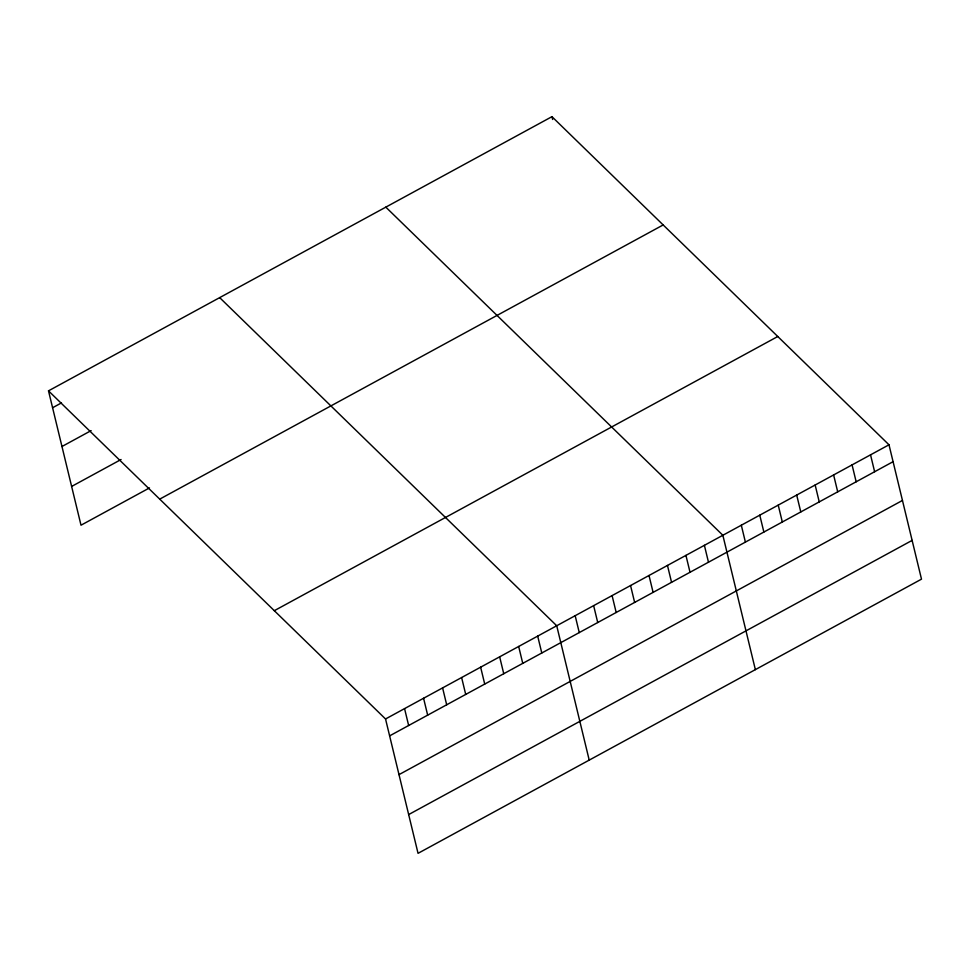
<?xml version="1.0" encoding="UTF-8"?>
<svg xmlns="http://www.w3.org/2000/svg" width="970" height="970" viewBox="0 0 970 970"><rect width="100%" height="100%" fill="white"/><g stroke="black" fill="none" stroke-linecap="round" stroke-linejoin="round"><path stroke-width="1.45" d="M48.5 390.849L551.954 116.667L888.993 444.793L921.5 579.151L418.046 853.333L385.539 718.976L48.5 390.849L81.007 525.207L149.477 487.922M52.586 407.739L61.462 402.902M61.959 446.503L91.131 430.619M71.622 486.443L121.08 459.513M159.723 499.126L663.177 224.943M274.316 610.688L777.77 336.505M385.539 718.976L888.993 444.793M389.625 735.866L893.079 461.684M399.009 774.63L902.464 500.447M408.673 814.57L912.127 540.387M385.817 207.143L722.856 535.27L755.363 669.639M219.669 297.62L556.719 625.759L589.214 760.116M870.539 454.845L874.625 471.735M852.072 464.897L856.158 481.787M833.618 474.948L837.704 491.838M815.152 485L819.238 501.89M796.697 495.064L800.784 511.954M778.231 505.115L782.317 522.005M759.777 515.167L763.863 532.057M741.31 525.219L745.396 542.109M704.39 545.322L708.476 562.212M685.935 555.386L690.022 572.264M667.469 565.437L671.555 582.327M551.954 116.667L552.633 119.48M649.015 575.489L653.101 592.379M630.548 585.54L634.635 602.431M612.094 595.592L616.18 612.482M593.64 605.644L597.726 622.534M575.174 615.695L579.26 632.586M537.695 636.114L541.781 653.004M518.671 646.469L522.757 663.359M499.659 656.823L503.745 673.713M480.635 667.19L484.721 684.08M461.623 677.545L465.709 694.435M442.599 687.9L446.685 704.79M423.575 698.254L427.661 715.145M404.563 708.621L408.649 725.511"/></g></svg>
